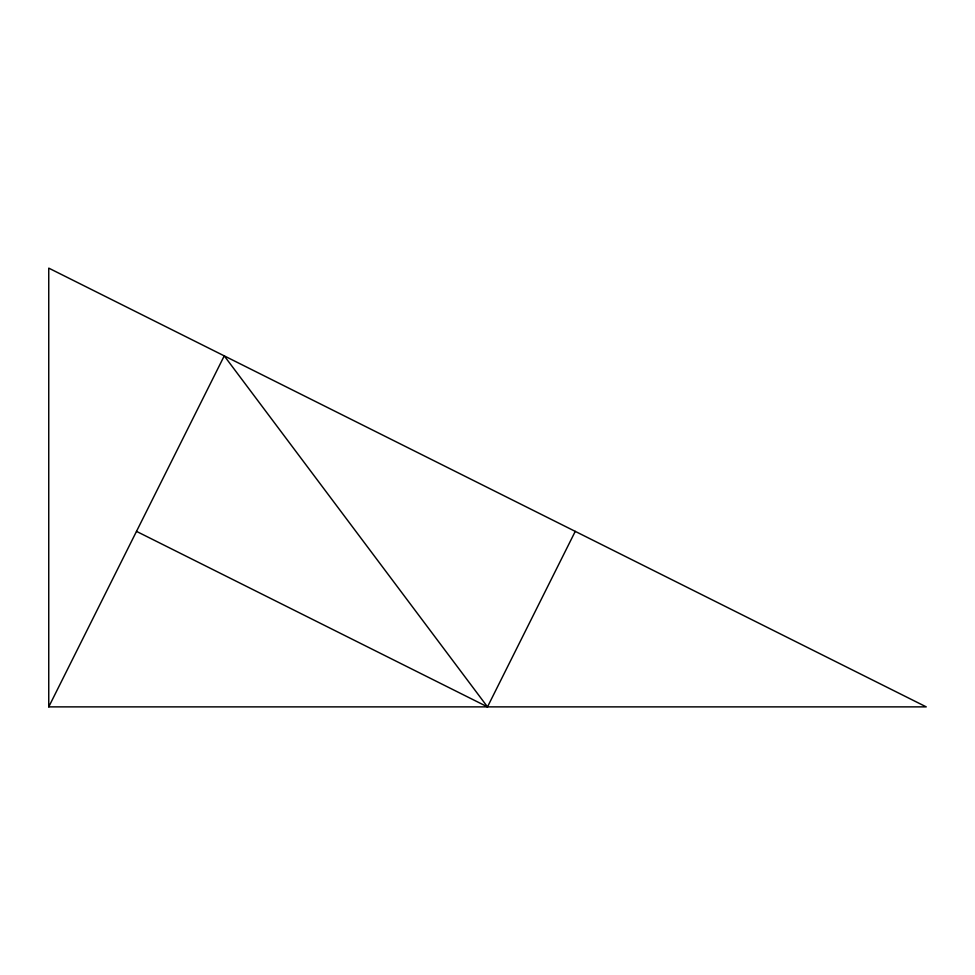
<?xml version="1.0" encoding="UTF-8"?>
<svg xmlns="http://www.w3.org/2000/svg" width="975" height="975" viewBox="0 0 975 975"><rect width="100%" height="100%" fill="white"/><g stroke="black" fill="none" stroke-linecap="round" stroke-linejoin="round"><path stroke-width="1.46" d="M48.75 706.875L48.75 268.125L926.25 706.875L48.75 706.875L224.25 355.875L487.5 706.875L575.25 531.375M136.5 531.375L487.5 706.875"/></g></svg>
